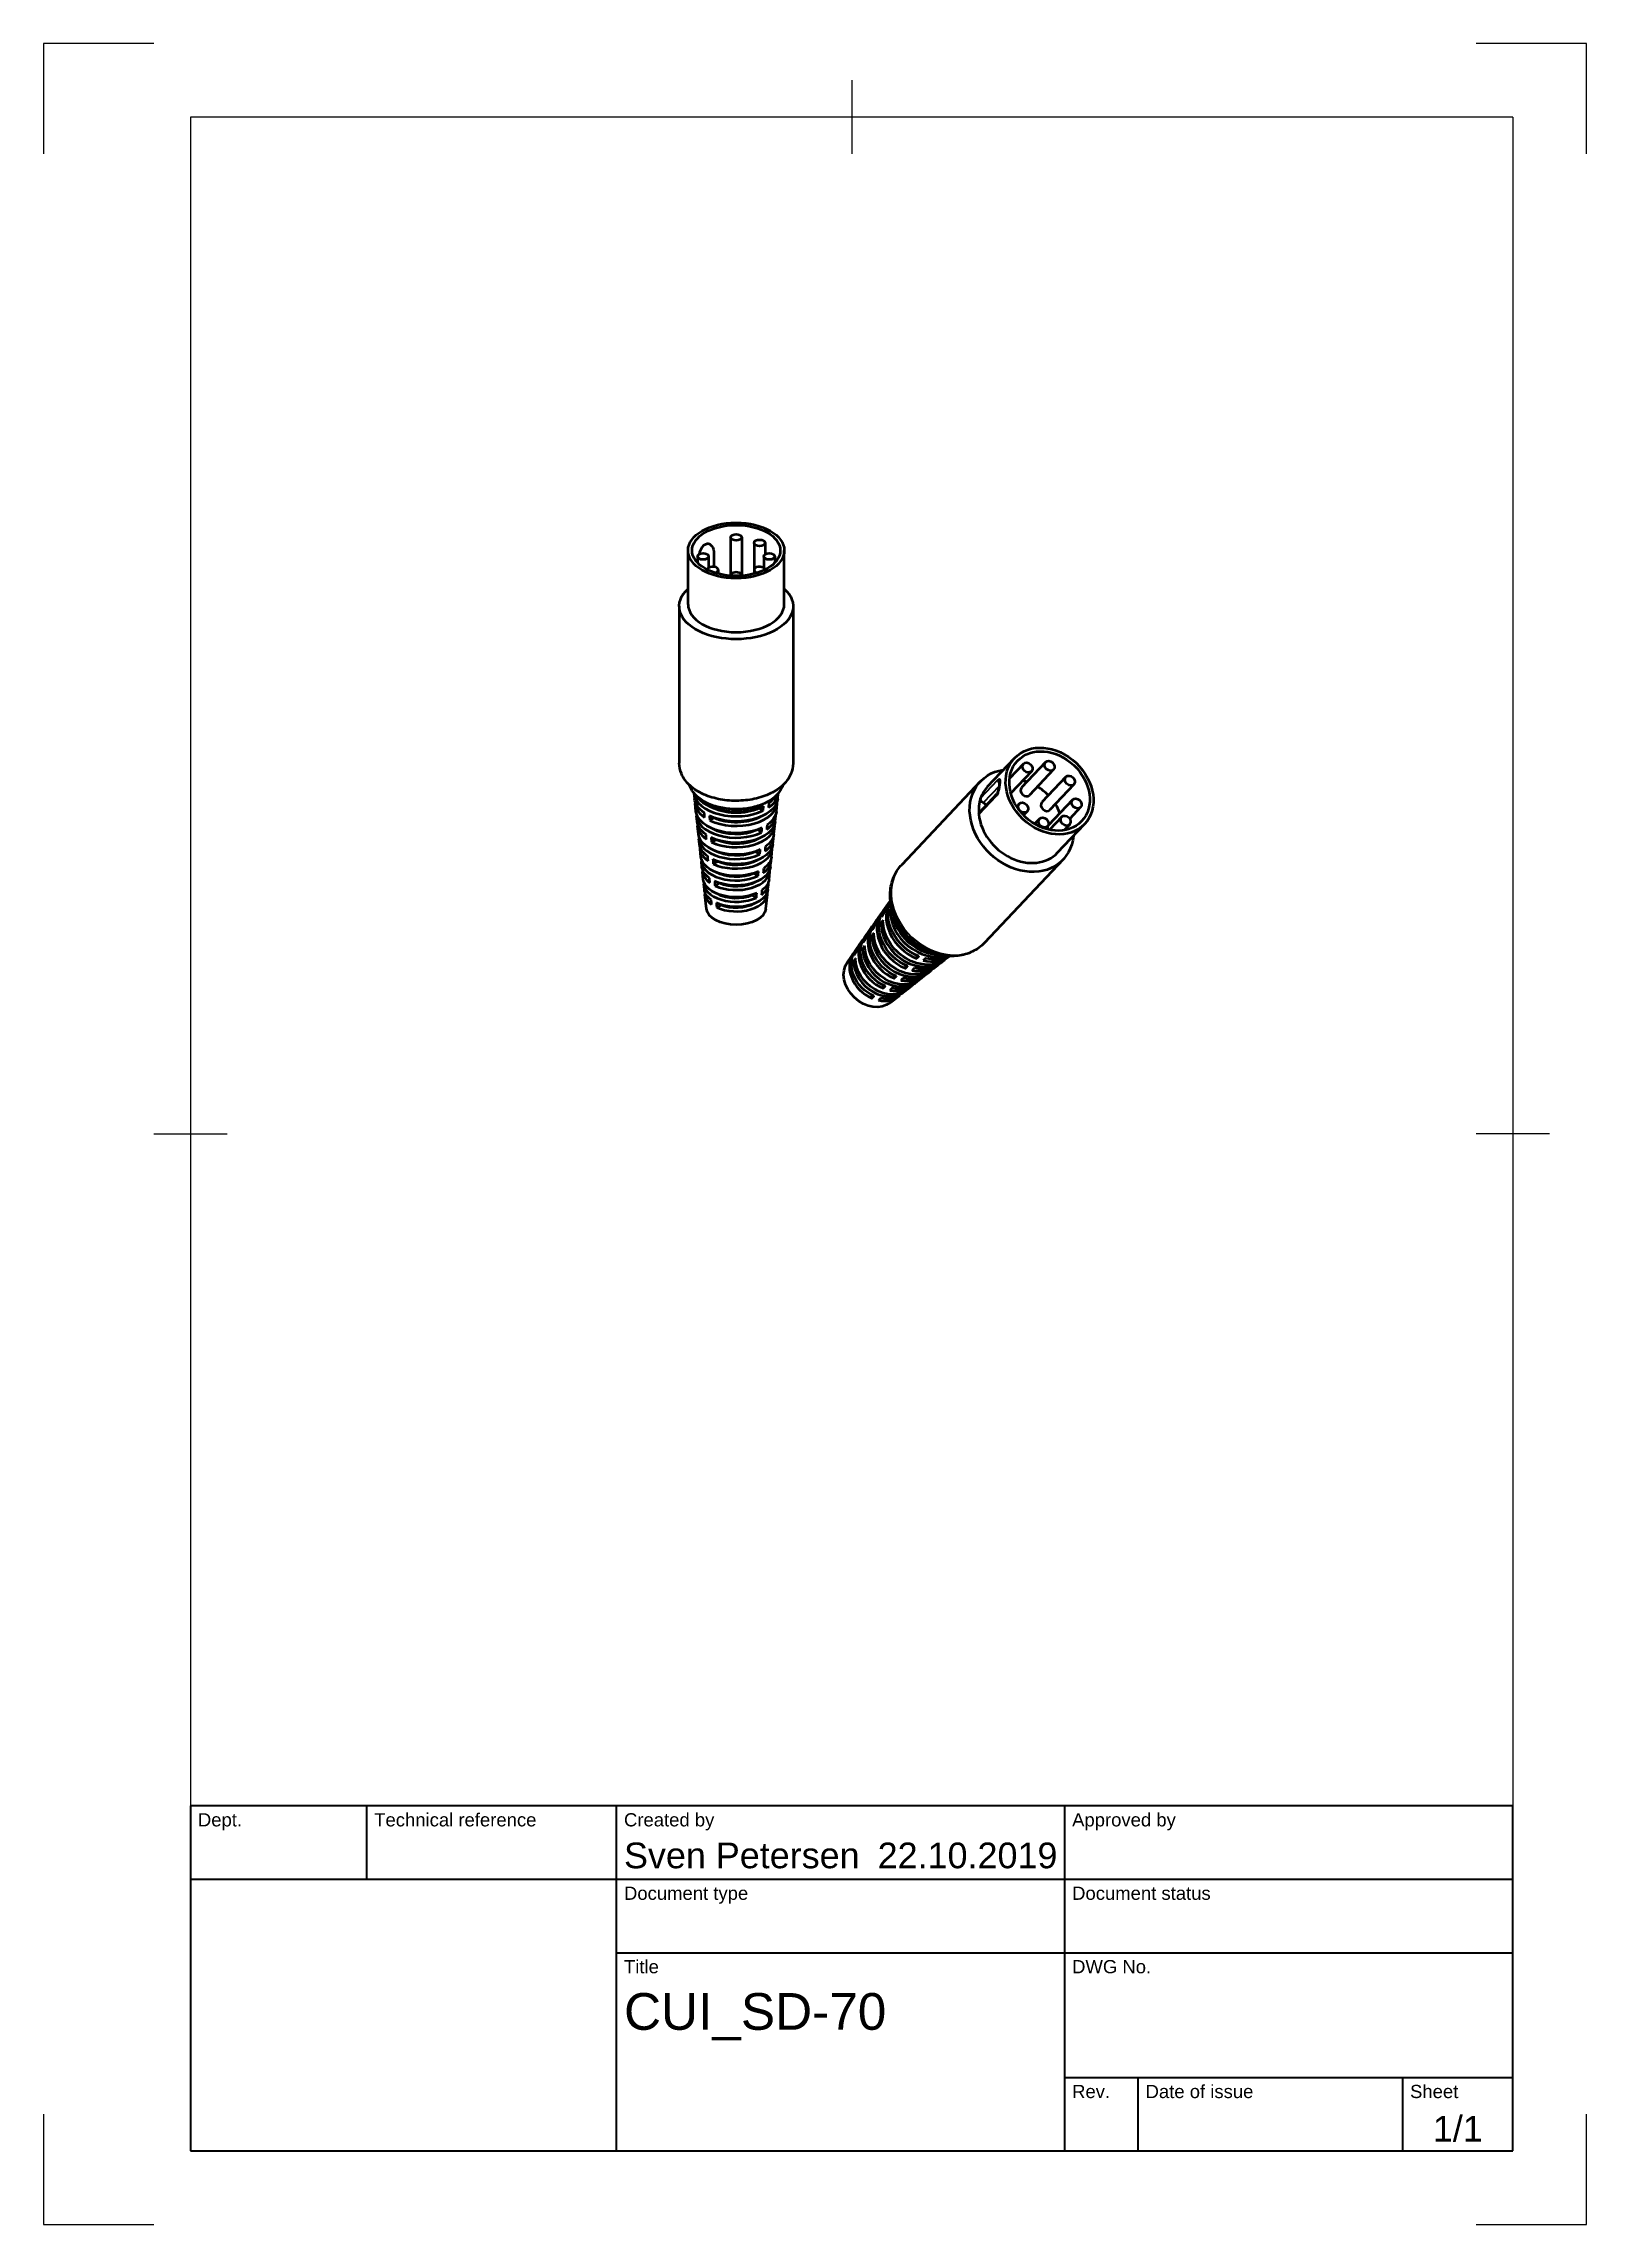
# Model space of a CAD drawing. Header units: millimetres. Extents: x 0 to 210, y 0 to 297.
import ezdxf
from ezdxf.enums import TextEntityAlignment as Align

# ---------------------------------------------------------------- set-up
doc = ezdxf.new("R2010")
doc.units = ezdxf.units.MM
doc.header["$LTSCALE"] = 0.75
for name, color, linetype, lineweight in [('Border', 7, 'Continuous', 25), ('Sichtbar', 7, 'Continuous', 50), ('Sichtbar schmal', 7, 'Continuous', 35), ('TitleBlock', 7, 'Continuous', 35)]:
    doc.layers.add(name, color=color, linetype=linetype, lineweight=lineweight)
doc.styles.add('FusionTitle', font='')
doc.styles.get('FusionTitle').set_extended_font_data('Arial Unicode MS')

# ---------------------------------------------------------------- blocks, each defined once
blk = doc.blocks.new('ISO_A4(P)_SHEET')
at = {"layer": 'Border'}
for p, q in [((15, 297), (0, 297)), ((0, 297), (0, 282)), ((210, 297), (195, 297)), ((210, 282), (210, 297)), ((110, 292), (110, 282)), ((200, 287), (20, 287)), ((20, 287), (20, 10)), ((200, 287), (200, 10)), ((15, 148.5), (25, 148.5)), ((205, 148.5), (195, 148.5)), ((0, 15), (0, 0)), ((210, 0), (210, 15)), ((20, 10), (200, 10)), ((0, 0), (15, 0)), ((195, 0), (210, 0))]:
    blk.add_line(p, q, dxfattribs=at)
blk = doc.blocks.new('ISO_TITLEBLOCK')
at = {"layer": 'TitleBlock'}
for p, q in [((0, 47), (-180, 47)), ((-180, 47), (-180, 0)), ((-156, 37), (-156, 47)), ((-122, 0), (-122, 47)), ((-61, 0), (-61, 47)), ((0, 0), (0, 47)), ((-180, 37), (0, 37)), ((-122, 27), (0, 27)), ((-61, 10), (0, 10)), ((-51, 0), (-51, 10)), ((-15, 0), (-15, 10)), ((-180, 0), (0, 0))]:
    blk.add_line(p, q, dxfattribs=at)
at = {"layer": 'TitleBlock', "style": 'FusionTitle'}
for s, p in [('Dept.', (-179, 46)), ('Technical reference', (-155, 46)), ('Created by', (-121, 46)), ('Approved by', (-60, 46)), ('Document type', (-121, 36)), ('Document status', (-60, 36)), ('Title', (-121, 26)), ('DWG No.', (-60, 26)), ('Rev.', (-60, 9)), ('Date of issue', (-50, 9)), ('Sheet', (-14, 9))]:
    blk.add_text(s, height=1.8, dxfattribs=at).set_placement(p, align=Align.TOP_LEFT)
for tag, p, height in [('DEPT', (-179, 38.5), 3.5), ('TECHNICAL_REFERENCE', (-155, 38.5), 3.5), ('CREATED_BY', (-121, 38.5), 3.5), ('APPROVED_BY', (-60, 38.5), 3.5), ('DOCUMENT_TYPE', (-121, 28.5), 3.5), ('DOCUMENT_STATUS', (-60, 28.5), 3.5), ('TITLE_1', (-121, 16.5), 5), ('TITLE_2', (-121, 9), 5), ('TITLE_3', (-121, 1.5), 5), ('DATE_OF_ISSUE', (-50, 1.5), 3.5)]:
    blk.add_attdef(tag, p, '', height=height, dxfattribs=at)
for tag, p in [('CREATED_DATE', (-62, 38.5)), ('APPROVED_DATE', (-1, 38.5))]:
    blk.add_attdef(tag, text='', height=3.5, dxfattribs=at).set_placement(p, align=Align.RIGHT)
for tag, height, p in [('DRAWING_NUMBER', 5, (-30.5, 16.6)), ('REV', 3.5, (-56, 3.1)), ('SHEET', 3.5, (-7.5, 3.1))]:
    blk.add_attdef(tag, text='', height=height, dxfattribs=at).set_placement(p, align=Align.MIDDLE)

msp = doc.modelspace()

# ---------------------------------------------------------------- linework, layer by layer
at = {"layer": 'Sichtbar', "extrusion": (1e-16, 0.816497, 0.57735)}
for p, q in [((93.52, 229.76, 12.96), (93.52, 224.57, 9.28)), ((95.02, 229.76, 12.96), (95.02, 224.57, 9.28)), ((96.7, 229, 14.03), (96.7, 225.33, 11.43)), ((98.2, 229, 14.03), (98.2, 227.45, 12.93)), ((87.72, 220.63, 12.01), (87.72, 227.97, 17.2)), ((89.02, 227.16, 16.63), (89.02, 226.3, 16.02)), ((90.52, 227.16, 16.63), (90.52, 225.61, 15.53)), ((91.23, 227.82, 11.9), (91.23, 225.75, 10.44)), ((98.02, 227.16, 16.63), (98.02, 225.61, 15.53)), ((99.52, 227.16, 16.63), (99.52, 226.3, 16.02)), ((100.82, 220.63, 12.01), (100.82, 227.97, 17.2)), ((91.84, 225.33, 19.23), (91.84, 224.81, 18.86)), ((93.52, 224.57, 20.3), (93.52, 224.54, 20.28)), ((95.02, 224.57, 20.3), (95.02, 224.54, 20.28)), ((96.7, 225.33, 19.23), (96.7, 224.81, 18.86)), ((86.53, 220.37, 11.83), (86.53, 198.99, -3.29)), ((102.02, 220.37, 11.83), (102.02, 198.99, -3.29)), ((88.62, 194.15, -6.29), (88.54, 194.88, -5.76)), ((88.8, 192.44, -7.51), (88.69, 193.5, -6.75)), ((97.96, 192.54, -2.46), (98.01, 193.17, -1.96)), ((98.72, 193.58, -2.54), (98.67, 192.95, -3.04)), ((99.74, 192.44, -7.51), (99.86, 193.5, -6.75)), ((99.93, 194.15, -6.29), (100, 194.88, -5.76)), ((88.95, 191.06, -8.5), (88.87, 191.79, -7.97)), ((89.13, 189.35, -9.72), (89.02, 190.41, -8.96)), ((90.68, 191.22, -3.53), (91.25, 191.55, -3.99)), ((97.96, 192.54, -2.46), (97.39, 192.87, -2.93)), ((99.41, 189.35, -9.72), (99.52, 190.41, -8.96)), ((99.59, 191.06, -8.5), (99.67, 191.79, -7.97)), ((89.28, 187.97, -10.71), (89.2, 188.7, -10.18)), ((89.46, 186.26, -11.93), (89.35, 187.31, -11.17)), ((90.92, 188.25, -5.92), (91.49, 188.58, -6.38)), ((97.73, 189.58, -4.85), (97.16, 189.91, -5.31)), ((99.08, 186.26, -11.93), (99.19, 187.31, -11.17)), ((99.26, 187.97, -10.71), (99.34, 188.7, -10.18)), ((89.61, 184.87, -12.92), (89.53, 185.61, -12.4)), ((89.79, 183.17, -14.14), (89.68, 184.22, -13.38)), ((91.16, 185.28, -8.3), (91.73, 185.61, -8.77)), ((97.49, 186.61, -7.23), (96.92, 186.94, -7.7)), ((98.75, 183.17, -14.14), (98.86, 184.22, -13.38)), ((98.93, 184.87, -12.92), (99.01, 185.61, -12.4)), ((89.94, 181.78, -15.13), (89.86, 182.52, -14.61)), ((91.39, 182.32, -10.69), (91.96, 182.65, -11.16)), ((97.26, 183.64, -9.62), (96.68, 183.97, -10.09)), ((98.6, 181.78, -15.13), (98.68, 182.52, -14.61)), ((90.22, 179.17, -17), (90.01, 181.13, -15.6)), ((91.63, 179.35, -13.08), (92.2, 179.68, -13.54)), ((97.02, 180.68, -12.01), (96.45, 181.01, -12.48)), ((98.32, 179.17, -17), (98.53, 181.13, -15.6))]:
    msp.add_line(p, q, dxfattribs=at)
at = {"layer": 'Sichtbar', "extrusion": (0.408248, 0.43243, 0.803951)}
for p, q in [((128.49, 195.82, 16.73), (132.16, 199.7, 23.95)), ((136.39, 199.15, 20.87), (133.12, 195.69, 14.44)), ((127.49, 196.5, 16.47), (116.8, 185.17, -4.59)), ((133.38, 198.92, 22.53), (131.48, 196.9, 18.79)), ((134.47, 197.89, 22.53), (131.65, 194.9, 16.98)), ((137.48, 198.12, 20.87), (134.22, 194.66, 14.44)), ((139.16, 197.13, 20.56), (135.89, 193.67, 14.12)), ((140.25, 196.1, 20.56), (136.98, 192.64, 14.12)), ((127.4, 192.3, 19.17), (129.77, 194.81, 23.84)), ((132.8, 193.46, 25.76), (132.46, 193.1, 25.09)), ((140.07, 194.03, 21.76), (136.8, 190.57, 15.33)), ((133.89, 192.43, 25.76), (133.4, 191.92, 24.8)), ((135.57, 191.44, 25.44), (134.9, 190.73, 24.12)), ((136.66, 190.41, 25.44), (136.34, 190.08, 24.82)), ((138.58, 191.68, 23.79), (136.92, 189.93, 20.53)), ((138.02, 186.82, 16.73), (141.69, 190.71, 23.95)), ((139.67, 190.65, 23.79), (138.93, 189.87, 22.34)), ((141.16, 193, 21.76), (139.67, 191.43, 18.85)), ((138.76, 185.87, 16.47), (128.07, 174.54, -4.59)), ((113.65, 178, -13.53), (114.09, 178.64, -12.48)), ((114.37, 179.02, -11.83), (114.67, 179.46, -11.1)), ((114.94, 179.85, -10.46), (115.27, 180.32, -9.67)), ((115.41, 179.2, -5.98), (115.24, 178.97, -6.4)), ((115.45, 178.91, -6.47), (115.24, 178.97, -6.4)), ((115.33, 179.83, -6.91), (115.34, 179.84, -6.88)), ((111.79, 175.33, -17.99), (112.09, 175.77, -17.26)), ((112.36, 176.16, -16.61), (112.8, 176.79, -15.56)), ((113.03, 175.41, -12.82), (112.74, 175.5, -12.72)), ((113.08, 177.18, -14.91), (113.38, 177.62, -14.18)), ((114.27, 177.15, -9.66), (113.99, 177.23, -9.56)), ((109.41, 171.92, -23.67), (110.23, 173.1, -21.72)), ((110.5, 173.48, -21.07), (110.8, 173.92, -20.34)), ((111.07, 174.31, -19.69), (111.51, 174.94, -18.64)), ((111.78, 173.67, -15.98), (111.5, 173.76, -15.88)), ((118.82, 172.42, -6.81), (118.87, 172.82, -7.05)), ((122.86, 172.38, -10.46), (123.31, 172.73, -9.67)), ((110.54, 171.93, -19.14), (110.25, 172.02, -19.04)), ((115.78, 169.71, -13.26), (115.83, 170.11, -13.5)), ((117.3, 171.06, -10.04), (117.35, 171.47, -10.28)), ((118.53, 168.97, -17.99), (118.95, 169.3, -17.26)), ((119.32, 169.59, -16.61), (119.92, 170.07, -15.56)), ((120.3, 170.36, -14.91), (120.72, 170.69, -14.18)), ((121.09, 170.98, -13.53), (121.69, 171.46, -12.48)), ((122.07, 171.75, -11.83), (122.49, 172.08, -11.1)), ((112.74, 166.99, -19.71), (112.79, 167.41, -19.96)), ((114.26, 168.35, -16.49), (114.31, 168.76, -16.73)), ((115.26, 166.4, -23.67), (116.39, 167.28, -21.72)), ((116.76, 167.57, -21.07), (117.18, 167.9, -20.34)), ((117.55, 168.2, -19.69), (118.16, 168.67, -18.64))]:
    msp.add_line(p, q, dxfattribs=at)
at = {"layer": 'Sichtbar', "extrusion": (1e-16, 0.816497, 0.57735)}
for centre, radius in [((-94.27, -117.57, 196.07), 6.55), ((-94.27, -117.57, 196.07), 6), ((-94.27, -122.07, 195.08), 0.75), ((-97.45, -120.76, 195.08), 0.75), ((-89.77, -117.57, 195.08), 0.75), ((-98.77, -117.57, 195.08), 0.75)]:
    msp.add_circle(centre, radius, dxfattribs=at)
at = {"layer": 'Sichtbar', "extrusion": (0.408248, 0.43243, 0.803951)}
for centre, radius in [((34.44, -175.44, 159.57), 6.55), ((34.44, -175.44, 159.57), 6), ((38.82, -176.5, 158.58), 0.75), ((36.79, -179.28, 158.58), 0.75), ((33.39, -179.82, 158.58), 0.75), ((35.5, -171.07, 158.58), 0.75), ((30.6, -177.79, 158.58), 0.75), ((32.09, -171.6, 158.58), 0.75), ((30.07, -174.39, 158.58), 0.75)]:
    msp.add_circle(centre, radius, dxfattribs=at)
at = {"layer": 'Sichtbar', "extrusion": (0, 1e-16, -1)}
msp.add_arc((-90.03, 227.82, -11.9), 1.2, 123.7887, 180, dxfattribs=at)
at = {"layer": 'Sichtbar', "extrusion": (1e-16, 0.816497, 0.57735)}
for centre, radius, start, end in [((-91.09, -114.39, 195.08), 0.75, 114.1618, 356.2825), ((-97.45, -114.39, 195.08), 0.75, 183.7175, 65.8382), ((-94.27, -113.07, 195.08), 0.75, 175.9396, 4.0604), ((-94.27, -117.57, 187.08), 6.55, 0, 180), ((-94.27, -117.57, 155.79), 5.74, 3.0963, 130.0066), ((-94.27, -117.57, 154.09), 5.6, 357.7739, 39.8735), ((-94.27, -117.57, 154.09), 5.6, 50.1265, 182.2261), ((-94.27, -117.57, 155.79), 5.74, 139.9934, 176.9037), ((-94.27, -117.57, 151.99), 5.41, 357.5779, 129.699), ((-94.27, -117.57, 150.29), 5.26, 357.4091, 39.5487), ((-94.27, -117.57, 151.09), 4.53, 317.9347, 318.0142), ((-94.27, -117.57, 150.29), 5.26, 50.4513, 182.5909), ((-94.27, -117.57, 150.29), 5.26, 308.6208, 308.8278), ((-94.27, -117.57, 148.19), 5.08, 299.8581, 301.2691), ((-94.27, -117.57, 148.19), 5.08, 238.7309, 240.1419), ((-94.27, -117.57, 148.99), 4.35, 229.8771, 231.0549), ((-94.27, -117.57, 151.99), 5.41, 140.301, 182.4221), ((-94.27, -117.57, 148.19), 5.08, 357.187, 129.3509), ((-94.27, -117.57, 146.49), 4.93, 356.995, 39.18), ((-94.27, -117.57, 146.49), 4.93, 50.82, 183.005), ((-94.27, -117.57, 147.29), 4.2, 312.5984, 313.379), ((-94.27, -117.57, 146.49), 4.93, 303.0554, 304.0274), ((-94.27, -117.57, 145.19), 4.01, 301.2114, 303.5793), ((-94.27, -117.57, 144.39), 4.75, 291.1987, 294.1899), ((-94.27, -117.57, 144.39), 4.75, 245.8101, 248.8013), ((-94.27, -117.57, 145.19), 4.01, 236.4207, 238.7886), ((-94.27, -117.57, 148.19), 5.08, 140.6491, 182.813), ((-94.27, -117.57, 144.39), 4.75, 356.7412, 128.9539), ((-94.27, -117.57, 142.69), 4.6, 356.5208, 38.7576), ((-94.27, -117.57, 142.69), 4.6, 51.2424, 183.4792), ((-94.27, -117.57, 143.49), 3.87, 305.5477, 307.3765), ((-94.27, -117.57, 142.69), 4.6, 295.4161, 297.6624), ((-94.27, -117.57, 140.59), 4.41, 258.0418, 281.9582), ((-94.27, -117.57, 141.39), 3.68, 246.0559, 251.222), ((-94.27, -117.57, 142.69), 4.6, 242.3376, 244.5839), ((-94.27, -117.57, 143.49), 3.87, 232.6235, 234.4523), ((-94.27, -117.57, 144.39), 4.75, 141.0461, 183.2588), ((-94.27, -117.57, 140.59), 4.41, 356.228, 128.4967), ((-94.27, -117.57, 138.89), 4.27, 355.9724, 38.2689), ((-94.27, -117.57, 138.89), 4.27, 51.7311, 184.0276), ((-94.27, -117.57, 139.69), 3.53, 295.0772, 298.9233), ((-94.27, -117.57, 138.89), 4.27, 281.9227, 287.9177), ((-94.27, -117.57, 138.89), 4.27, 252.0823, 258.0773), ((-94.27, -117.57, 139.69), 3.53, 241.0767, 244.9228), ((-94.27, -117.57, 140.59), 4.41, 141.5033, 183.772)]:
    msp.add_arc(centre, radius, start, end, dxfattribs=at)
at = {"layer": 'Sichtbar', "extrusion": (-1e-16, -0.816497, -0.57735)}
for centre, radius, start, end in [((94.27, -117.57, -186.76), 7.75, 327.7478, 212.2522), ((94.27, -117.57, -154.89), 5.67, 140.063, 176.4532), ((94.27, -117.57, -156.59), 5.81, 49.9332, 160.829), ((94.27, -117.57, -154.89), 5.67, 3.5468, 129.937), ((94.27, -117.57, -156.59), 5.81, 19.171, 40.0668), ((94.27, -117.57, -152.79), 5.48, 50.2331, 176.4532), ((94.27, -117.57, -151.09), 5.33, 140.3795, 176.4532), ((94.27, -117.57, -155.79), 4.94, 50.8075, 133.501), ((94.27, -117.57, -151.09), 5.33, 3.5468, 129.6205), ((94.27, -117.57, -154.09), 4.79, 46.3795, 129.0116), ((94.27, -117.57, -150.29), 4.46, 233.7806, 235.4587), ((94.27, -117.57, -148.19), 4.28, 245.5005, 249.6211), ((94.27, -117.57, -148.19), 4.28, 290.3789, 294.4995), ((94.27, -117.57, -150.29), 4.46, 304.5413, 306.2194), ((94.27, -117.57, -152.79), 5.48, 3.5468, 39.7669), ((94.27, -117.57, -148.99), 5.15, 50.572, 176.4532), ((94.27, -117.57, -147.29), 5, 140.7383, 176.4532), ((94.27, -117.57, -151.99), 4.61, 51.228, 133.7784), ((94.27, -117.57, -147.29), 5, 3.5468, 129.2617), ((94.27, -117.57, -150.29), 4.46, 46.0847, 128.5634), ((94.27, -117.57, -146.49), 4.13, 241.2494, 244.4627), ((94.27, -117.57, -144.39), 3.94, 262.6957, 277.3043), ((94.27, -117.57, -146.49), 4.13, 295.5373, 298.7506), ((94.27, -117.57, -148.99), 5.15, 3.5468, 39.428), ((94.27, -117.57, -145.19), 4.82, 50.9579, 176.4532), ((94.27, -117.57, -143.49), 4.67, 141.1485, 176.4532), ((94.27, -117.57, -148.19), 4.28, 51.7144, 134.0971), ((94.27, -117.57, -143.49), 4.67, 3.5468, 128.8515), ((94.27, -117.57, -144.39), 3.94, 52.2833, 134.4673), ((94.27, -117.57, -146.49), 4.13, 45.7444, 128.0425), ((94.27, -117.57, -142.69), 3.8, 253.5242, 264.0761), ((94.27, -117.57, -142.69), 3.8, 275.9239, 286.4758), ((94.27, -117.57, -145.19), 4.82, 3.5468, 39.0421), ((94.27, -117.57, -141.39), 4.48, 51.4014, 176.4532), ((94.27, -117.57, -139.69), 4.34, 141.622, 176.4532), ((94.27, -117.57, -139.69), 4.34, 3.5468, 128.378), ((94.27, -117.57, -140.59), 3.61, 52.9579, 134.9024), ((94.27, -117.57, -142.69), 3.8, 45.3471, 127.4296), ((94.27, -117.57, -136.48), 4.05, 3.5468, 176.4532), ((94.27, -117.57, -138.89), 3.46, 44.8771, 126.6979), ((94.27, -117.57, -136.48), 3.25, 235.9347, 238.9235), ((94.27, -117.57, -136.48), 3.25, 301.0765, 304.0653)]:
    msp.add_arc(centre, radius, start, end, dxfattribs=at)
at = {"layer": 'Sichtbar', "extrusion": (-0.408248, -0.43243, -0.803951)}
for centre, radius, start, end in [((-34.44, -175.44, -150.26), 7.75, 327.7478, 212.2522), ((-40.13, -173.37, -150.58), 0.5, 61.9044, 151.5538), ((-38.88, -171.33, -150.58), 0.5, 145.5865, 180), ((-34.44, -175.44, -114.59), 5.33, 63.9497, 173.2075), ((-34.44, -175.44, -116.29), 5.48, 153.8033, 173.2075), ((-34.44, -175.44, -118.39), 5.67, 63.6332, 163.7575), ((-34.44, -175.44, -106.99), 4.67, 64.7187, 173.2075), ((-34.44, -175.44, -108.69), 4.82, 154.5281, 173.2075), ((-34.44, -175.44, -110.79), 5, 64.3085, 173.2075), ((-34.44, -175.44, -112.49), 5.15, 6.7925, 142.9982), ((-34.44, -175.44, -112.49), 5.15, 154.1422, 173.2075), ((-34.44, -175.44, -116.29), 5.48, 6.7925, 143.3371), ((-34.44, -175.44, -120.09), 5.81, 51.042, 128.958), ((-34.44, -175.44, -103.19), 4.34, 65.1922, 173.2075), ((-34.44, -175.44, -104.89), 4.48, 6.7925, 142.1688), ((-34.44, -175.44, -104.89), 4.48, 154.9716, 173.2075), ((-34.44, -175.44, -108.69), 4.82, 6.7925, 142.6122), ((-34.44, -175.44, -118.39), 5.67, 16.2425, 53.5072), ((-34.44, -175.44, -99.98), 4.05, 6.7925, 173.2075), ((-34.44, -175.44, -110.79), 5, 6.7925, 52.8319), ((-34.44, -175.44, -114.59), 5.33, 6.7925, 53.1907), ((-34.44, -175.44, -103.19), 4.34, 6.7925, 51.9482), ((-34.44, -175.44, -106.99), 4.67, 6.7925, 52.4217)]:
    msp.add_arc(centre, radius, start, end, dxfattribs=at)
at = {"layer": 'Sichtbar', "extrusion": (0.408248, 0.43243, 0.803951)}
for centre, radius, start, end in [((34.44, -175.44, 150.58), 6, 301.0704, 307.1614), ((34.44, -175.44, 150.58), 6.54, 20.6513, 42.2083), ((34.44, -175.44, 150.58), 6.55, 0, 20.0091), ((39.56, -172.31, 150.58), 0.7, 254.7402, 298.0956), ((36.79, -179.28, 150.58), 0.75, 0, 180), ((34.44, -175.44, 150.58), 6, 267.0779, 285.4317), ((33.39, -179.82, 150.58), 0.75, 0, 180), ((34.44, -175.44, 150.58), 6, 239.0052, 252.4837), ((34.44, -175.44, 150.58), 6.55, 42.2083, 42.8033), ((34.44, -175.44, 150.58), 6.55, 42.8505, 180), ((30.6, -177.79, 150.58), 0.75, 0, 56.2923), ((34.44, -175.44, 113.79), 5.26, 3.603, 115.9785), ((34.44, -175.44, 115.49), 5.41, 3.6904, 26.1288), ((34.44, -175.44, 117.59), 5.6, 9.3278, 116.3033), ((34.44, -175.44, 119.29), 5.74, 36.4232, 153.9271), ((34.44, -175.44, 119.29), 5.74, 26.0729, 26.4364), ((34.44, -175.44, 107.89), 4.75, 3.257, 25.3837), ((34.44, -175.44, 109.99), 4.93, 3.3884, 115.6098), ((34.44, -175.44, 111.69), 5.08, 37.0789, 176.5121), ((34.44, -175.44, 111.69), 5.08, 3.4879, 25.7807), ((34.44, -175.44, 115.49), 5.41, 36.7308, 176.3096), ((34.44, -175.44, 102.39), 4.27, 2.8592, 114.6987), ((34.44, -175.44, 104.09), 4.41, 2.9914, 24.9265), ((34.44, -175.44, 106.19), 4.6, 3.1429, 115.1874), ((34.44, -175.44, 107.89), 4.75, 37.4759, 176.743), ((34.44, -175.44, 117.59), 5.6, 126.5563, 170.6722), ((34.44, -175.44, 104.09), 4.41, 37.9331, 177.0086), ((34.44, -175.44, 109.99), 4.93, 127.2498, 176.6116), ((34.44, -175.44, 113.79), 5.26, 126.8811, 176.397), ((34.44, -175.44, 102.39), 4.27, 128.1609, 177.1408), ((34.44, -175.44, 106.19), 4.6, 127.6722, 176.8571)]:
    msp.add_arc(centre, radius, start, end, dxfattribs=at)
at = {"layer": 'Sichtbar', "extrusion": (-0.186943, -0.526637, -0.82928)}
msp.add_arc((55.71, -177.09, -141.11), 0.486, 170.8466, 179.5347, dxfattribs=at)
at = {"layer": 'Sichtbar', "extrusion": (4.573e-13, 0.816497, 0.57735)}
msp.add_arc((-94.27, -117.57, 141.39), 3.68, 288.778, 293.9441, dxfattribs=at)
at = {"layer": 'Sichtbar', "extrusion": (-2.16e-14, -0.816497, -0.57735)}
msp.add_arc((94.27, -117.57, -141.39), 4.48, 3.5468, 38.5986, dxfattribs=at)
at = {"layer": 'Sichtbar'}
for points, knots in [([(89.28, 227.49, 12.78), (89.29, 227.55, 12.81), (89.3, 227.61, 12.83), (89.34, 227.8, 12.89), (89.39, 227.94, 12.91), (89.49, 228.18, 12.91), (89.56, 228.31, 12.89), (89.68, 228.49, 12.83), (89.74, 228.57, 12.8), (89.88, 228.7, 12.7), (89.96, 228.76, 12.65), (90.1, 228.84, 12.53), (90.18, 228.87, 12.46), (90.33, 228.9, 12.32), (90.41, 228.91, 12.24), (90.55, 228.89, 12.08), (90.63, 228.86, 11.98), (90.7, 228.81, 11.9)], [0.3822292, 0.3822292, 0.3822292, 0.3822292, 0.39981, 0.39981, 0.4412601, 0.4412601, 0.4779978, 0.4779978, 0.5077688, 0.5077688, 0.5375399, 0.5375399, 0.567311, 0.567311, 0.597082, 0.597082, 0.631028, 0.631028, 0.631028, 0.631028]), ([(102.02, 198.99, -3.29), (102.02, 198.49, -2.89), (101.91, 198, -2.48), (101.51, 197.05, -1.65), (101.2, 196.61, -1.23), (100.38, 195.74, -0.36), (99.84, 195.35, 0.07), (98.57, 194.67, 0.85), (97.82, 194.39, 1.18), (96.25, 194.01, 1.64), (95.43, 193.91, 1.77), (93.77, 193.86, 1.83), (92.94, 193.92, 1.75), (91.35, 194.21, 1.4), (90.58, 194.44, 1.12), (89.17, 195.06, 0.39), (88.53, 195.45, -0.06), (87.49, 196.4, -1.04), (87.07, 196.95, -1.56), (86.63, 198.02, -2.5), (86.53, 198.5, -2.9), (86.53, 198.99, -3.29)], [0.785398, 0.785398, 0.785398, 0.785398, 1.02455, 1.02455, 1.287871, 1.287871, 1.607297, 1.607297, 1.959592, 1.959592, 2.310586, 2.310586, 2.658235, 2.658235, 3.007912, 3.007912, 3.361478, 3.361478, 3.691916, 3.691916, 3.926991, 3.926991, 3.926991, 3.926991]), ([(129.99, 195.37, 24.38), (130.02, 195.46, 24.4), (130.04, 195.56, 24.4), (130.06, 195.68, 24.39), (130.07, 195.71, 24.38), (130.07, 195.75, 24.37), (130.08, 195.77, 24.37), (130.09, 195.84, 24.35), (130.1, 195.9, 24.33), (130.11, 196, 24.29), (130.12, 196.05, 24.26), (130.12, 196.1, 24.23)], [0, 0, 0, 0, 0.0293501, 0.0293501, 0.03708489, 0.03708489, 0.0428842, 0.0428842, 0.06033676, 0.06033676, 0.07754374, 0.07754374, 0.07754374, 0.07754374]), ([(130.12, 196.1, 24.23), (130.13, 196.18, 24.18), (130.14, 196.26, 24.11), (130.14, 196.35, 23.99), (130.14, 196.37, 23.95), (130.14, 196.41, 23.88), (130.14, 196.42, 23.84), (130.14, 196.44, 23.78), (130.14, 196.45, 23.75), (130.14, 196.45, 23.71), (130.14, 196.45, 23.7), (130.14, 196.45, 23.7)], [0, 0, 0, 0, 0.0299496, 0.0299496, 0.04353947, 0.04353947, 0.05486466, 0.05486466, 0.06385743, 0.06385743, 0.0658071, 0.0658071, 0.0658071, 0.0658071]), ([(100.63, 196.01, -3.94), (100.59, 195.91, -3.84), (100.56, 195.81, -3.75), (100.33, 195.3, -3.25), (100.06, 194.93, -2.87), (99.35, 194.22, -2.09), (98.88, 193.9, -1.71), (97.79, 193.34, -1.05), (97.16, 193.13, -0.77), (95.84, 192.83, -0.4), (95.15, 192.75, -0.29), (93.76, 192.72, -0.26), (93.07, 192.78, -0.33), (91.74, 193.03, -0.65), (91.1, 193.22, -0.89), (89.93, 193.73, -1.52), (89.41, 194.06, -1.9), (88.55, 194.83, -2.76), (88.22, 195.27, -3.22), (87.97, 195.85, -3.78), (87.94, 195.93, -3.86), (87.91, 196.01, -3.94)], [0.970953, 0.970953, 0.970953, 0.970953, 1.035829, 1.035829, 1.311069, 1.311069, 1.636173, 1.636173, 1.982466, 1.982466, 2.326202, 2.326202, 2.667466, 2.667466, 3.010489, 3.010489, 3.357006, 3.357006, 3.687853, 3.687853, 3.741436, 3.741436, 3.741436, 3.741436]), ([(129.77, 194.81, 23.84), (129.77, 194.82, 23.89), (129.78, 194.83, 23.94), (129.81, 194.87, 24.04), (129.82, 194.89, 24.08), (129.86, 194.96, 24.17), (129.88, 195.01, 24.21), (129.92, 195.12, 24.29), (129.94, 195.18, 24.32), (129.97, 195.29, 24.36), (129.98, 195.33, 24.37), (129.99, 195.37, 24.38)], [0, 0, 0, 0, 0.01574196, 0.01574196, 0.03212822, 0.03212822, 0.05125643, 0.05125643, 0.07371515, 0.07371515, 0.08647199, 0.08647199, 0.08647199, 0.08647199]), ([(128.07, 174.54, -4.59), (127.61, 174.05, -4.23), (127.05, 173.65, -3.86), (125.83, 173.05, -3.16), (125.15, 172.85, -2.82), (123.72, 172.69, -2.19), (122.96, 172.72, -1.9), (121.43, 173.03, -1.41), (120.67, 173.3, -1.21), (119.22, 174.07, -0.94), (118.53, 174.57, -0.87), (117.32, 175.72, -0.88), (116.79, 176.38, -0.95), (115.95, 177.81, -1.23), (115.63, 178.58, -1.44), (115.25, 180.13, -1.96), (115.19, 180.92, -2.27), (115.33, 182.42, -2.94), (115.53, 183.13, -3.31), (116.09, 184.29, -3.98), (116.42, 184.76, -4.28), (116.8, 185.17, -4.59)], [2.11935, 2.11935, 2.11935, 2.11935, 2.411642, 2.411642, 2.711596, 2.711596, 3.028201, 3.028201, 3.358725, 3.358725, 3.69558, 3.69558, 4.03387, 4.03387, 4.370601, 4.370601, 4.70054, 4.70054, 5.015363, 5.015363, 5.260943, 5.260943, 5.260943, 5.260943]), ([(122.63, 172.8, -4.58), (122.16, 172.79, -4.38), (121.68, 172.83, -4.19), (120.56, 173.07, -3.82), (119.92, 173.3, -3.65), (118.7, 173.96, -3.42), (118.13, 174.37, -3.36), (117.12, 175.34, -3.37), (116.68, 175.9, -3.43), (115.97, 177.09, -3.68), (115.71, 177.73, -3.86), (115.45, 178.8, -4.23), (115.39, 179.23, -4.4), (115.38, 179.65, -4.58)], [2.797817, 2.797817, 2.797817, 2.797817, 3.038123, 3.038123, 3.36692, 3.36692, 3.700356, 3.700356, 4.034788, 4.034788, 4.368066, 4.368066, 4.582475, 4.582475, 4.582475, 4.582475])]:
    msp.add_open_spline(points, degree=3, knots=knots, dxfattribs=at)
at = {"layer": 'Sichtbar', "extrusion": (0.707106, -0.408249, 0.577351)}
msp.add_rational_spline([(89.98, 191.62, -4.11), (89.95, 191.94, -3.86), (89.93, 192.25, -3.6)], [1.00526514655, 1.00481924198, 1.00433442979], degree=2, dxfattribs=at)
at = {"layer": 'Sichtbar', "extrusion": (0.707107, -0.408248, 0.57735)}
for points, weights in [([(90.63, 191.84, -3.03), (90.66, 191.53, -3.28), (90.68, 191.22, -3.53)], [1.00433442979, 1.00481924198, 1.00526514655]), ([(90.21, 188.66, -6.49), (90.19, 188.97, -6.24), (90.16, 189.28, -5.99)], [1.00872146688, 1.00845075477, 1.00813573523]), ([(90.45, 185.69, -8.88), (90.42, 186, -8.63), (90.4, 186.32, -8.38)], [1.01031558842, 1.01026049326, 1.01015471511]), ([(91.11, 185.91, -7.8), (91.13, 185.59, -8.05), (91.16, 185.28, -8.3)], [1.01015471511, 1.01026049326, 1.01031558841]), ([(90.68, 182.73, -11.27), (90.66, 183.04, -11.02), (90.64, 183.35, -10.76)], [1.00961743088, 1.00982757613, 1.00997946521]), ([(91.34, 182.94, -10.19), (91.37, 182.63, -10.44), (91.39, 182.32, -10.69)], [1.00997946521, 1.00982757613, 1.00961743088]), ([(90.92, 179.76, -13.65), (90.9, 180.07, -13.4), (90.87, 180.38, -13.15)], [1.00609734218, 1.00663396706, 1.00710328082]), ([(91.58, 179.98, -12.57), (91.6, 179.66, -12.83), (91.63, 179.35, -13.08)], [1.00710328082, 1.00663396706, 1.00609734218])]:
    msp.add_rational_spline(points, weights, degree=2, dxfattribs=at)
at = {"layer": 'Sichtbar', "extrusion": (0.707133, -0.408231, 0.577331)}
msp.add_rational_spline([(91.25, 191.55, -3.99), (91.25, 191.56, -3.98), (91.25, 191.58, -3.97)], [1.00741387589, 1.00737745005, 1.00734085047], degree=2, dxfattribs=at)
at = {"layer": 'Sichtbar', "extrusion": (-0.707106, -0.408248, 0.577351)}
msp.add_rational_spline([(91.57, 191.47, -12.78), (91.58, 191.44, -12.8), (91.58, 191.41, -12.82)], [1.01362529811, 1.01365498461, 1.01368405283], degree=2, dxfattribs=at)
at = {"layer": 'Sichtbar', "extrusion": (-0.707097, 0.408253, -0.577359)}
msp.add_rational_spline([(97.06, 192.73, -12), (97.06, 192.76, -11.98), (97.06, 192.79, -11.96)], [1.01228844073, 1.01224937034, 1.01220974732], degree=2, dxfattribs=at)
at = {"layer": 'Sichtbar', "extrusion": (0.707063, 0.408278, -0.577383)}
msp.add_rational_spline([(97.4, 192.91, -2.9), (97.39, 192.89, -2.91), (97.39, 192.87, -2.93)], [1.00441936701, 1.00445858233, 1.00449765301], degree=2, dxfattribs=at)
at = {"layer": 'Sichtbar', "extrusion": (0.707107, 0.408248, -0.57735)}
for points, weights in [([(97.73, 189.58, -4.85), (97.75, 189.89, -4.6), (97.78, 190.2, -4.35)], [1.00738284914, 1.00702923988, 1.00663384815]), ([(98.48, 190.61, -4.92), (98.46, 190.3, -5.18), (98.43, 189.99, -5.42)], [1.00663384815, 1.00702923988, 1.00738284914]), ([(97.49, 186.61, -7.23), (97.52, 186.92, -6.98), (97.54, 187.24, -6.73)], [1.00985809224, 1.0097010001, 1.00949621075]), ([(98.25, 187.64, -7.31), (98.22, 187.33, -7.56), (98.2, 187.02, -7.81)], [1.00949621075, 1.0097010001, 1.00985809224]), ([(97.26, 183.64, -9.62), (97.28, 183.95, -9.37), (97.3, 184.27, -9.12)], [1.01024442331, 1.01032909483, 1.01035906273]), ([(98.01, 184.68, -9.7), (97.99, 184.36, -9.95), (97.96, 184.05, -10.2)], [1.01035906273, 1.01032909483, 1.01024442331]), ([(97.02, 180.68, -12.01), (97.04, 180.99, -11.76), (97.07, 181.3, -11.51)], [1.00805962549, 1.00844176151, 1.00876084178]), ([(97.78, 181.71, -12.08), (97.75, 181.4, -12.34), (97.73, 181.09, -12.59)], [1.00876084178, 1.00844176151, 1.00805962549])]:
    msp.add_rational_spline(points, weights, degree=2, dxfattribs=at)
at = {"layer": 'Sichtbar', "extrusion": (0.707106, -0.408248, 0.57735)}
msp.add_rational_spline([(90.87, 188.87, -5.41), (90.89, 188.56, -5.67), (90.92, 188.25, -5.92)], [1.00813573523, 1.00845075477, 1.00872146688], degree=2, dxfattribs=at)
at = {"layer": 'Sichtbar', "extrusion": (0.707135, -0.408229, 0.577329)}
msp.add_rational_spline([(91.49, 188.58, -6.38), (91.49, 188.6, -6.37), (91.49, 188.62, -6.35)], [1.01243580953, 1.01240967367, 1.01238327657], degree=2, dxfattribs=at)
at = {"layer": 'Sichtbar', "extrusion": (-0.707114, 0.408245, -0.577344)}
msp.add_rational_spline([(96.84, 189.77, -13.83), (96.85, 189.81, -13.81), (96.85, 189.84, -13.78)], [1.01476202431, 1.01474768628, 1.01473263599], degree=2, dxfattribs=at)
at = {"layer": 'Sichtbar', "extrusion": (0.707217, 0.408173, -0.577268)}
msp.add_rational_spline([(97.16, 189.94, -5.28), (97.16, 189.93, -5.3), (97.16, 189.91, -5.31)], [1.01040356125, 1.01043536844, 1.01046695792], degree=2, dxfattribs=at)
at = {"layer": 'Sichtbar', "extrusion": (0.707097, -0.408255, 0.577357)}
msp.add_rational_spline([(91.73, 185.61, -8.77), (91.73, 185.64, -8.75), (91.72, 185.66, -8.73)], [1.0149093067, 1.01490185616, 1.01489401288], degree=2, dxfattribs=at)
at = {"layer": 'Sichtbar', "extrusion": (0.707101, 0.408252, -0.577354)}
msp.add_rational_spline([(96.92, 186.98, -7.67), (96.92, 186.96, -7.68), (96.92, 186.94, -7.7)], [1.01412574879, 1.01414314497, 1.01416021395], degree=2, dxfattribs=at)
at = {"layer": 'Sichtbar', "extrusion": (0.707092, -0.408258, 0.577361)}
msp.add_rational_spline([(91.96, 182.65, -11.16), (91.96, 182.67, -11.14), (91.96, 182.7, -11.11)], [1.01410547526, 1.0141291285, 1.0141521898], degree=2, dxfattribs=at)
at = {"layer": 'Sichtbar', "extrusion": (0.707119, 0.40824, -0.577341)}
msp.add_rational_spline([(96.69, 184.02, -10.05), (96.69, 184, -10.07), (96.68, 183.97, -10.09)], [1.0149399179, 1.01493253349, 1.01492465664], degree=2, dxfattribs=at)
at = {"layer": 'Sichtbar', "extrusion": (0.707108, -0.408248, 0.57735)}
msp.add_rational_spline([(92.2, 179.68, -13.54), (92.2, 179.71, -13.52), (92.2, 179.74, -13.5)], [1.00908636466, 1.00915949709, 1.00923173279], degree=2, dxfattribs=at)
at = {"layer": 'Sichtbar', "extrusion": (0.707122, 0.408238, -0.577339)}
msp.add_rational_spline([(96.45, 181.06, -12.43), (96.45, 181.04, -12.45), (96.45, 181.01, -12.48)], [1.01201897944, 1.01197148442, 1.01192324534], degree=2, dxfattribs=at)
at = {"layer": 'Sichtbar', "extrusion": (-0.091752, -0.856788, 0.507441)}
for points, weights in [([(114.08, 178.09, -10.07), (114.21, 178.27, -9.74), (114.35, 178.45, -9.4)], [1.00738284914, 1.00702923988, 1.00663384815]), ([(114.25, 177.6, -8.89), (114.12, 177.41, -9.23), (113.99, 177.23, -9.56)], [1.00663384815, 1.00702923988, 1.00738284914]), ([(110.51, 172.39, -18.37), (110.38, 172.2, -18.71), (110.25, 172.02, -19.04)], [1.00876084177, 1.0084417615, 1.00805962549]), ([(110.34, 172.88, -19.54), (110.47, 173.06, -19.21), (110.6, 173.24, -18.88)], [1.00805962549, 1.0084417615, 1.00876084177]), ([(111.76, 174.12, -15.21), (111.63, 173.94, -15.55), (111.5, 173.76, -15.88)], [1.01035906273, 1.01032909482, 1.0102444233]), ([(111.59, 174.62, -16.38), (111.72, 174.8, -16.05), (111.85, 174.98, -15.72)], [1.0102444233, 1.01032909482, 1.01035906273])]:
    msp.add_rational_spline(points, weights, degree=2, dxfattribs=at)
at = {"layer": 'Sichtbar', "extrusion": (-0.091751, -0.856788, 0.507441)}
for points, weights in [([(113.01, 175.86, -12.05), (112.87, 175.68, -12.39), (112.74, 175.5, -12.72)], [1.00949621075, 1.00970100009, 1.00985809223]), ([(112.84, 176.35, -13.23), (112.97, 176.53, -12.9), (113.1, 176.72, -12.56)], [1.00985809223, 1.00970100009, 1.00949621075])]:
    msp.add_rational_spline(points, weights, degree=2, dxfattribs=at)
at = {"layer": 'Sichtbar', "extrusion": (0.908248, -0.280925, -0.310106)}
msp.add_rational_spline([(118.82, 172.42, -6.81), (118.98, 172.56, -6.48), (119.14, 172.71, -6.13)], [1.00526514655, 1.00481924198, 1.00433442979], degree=2, dxfattribs=at)
at = {"layer": 'Sichtbar', "extrusion": (0.908248, -0.280926, -0.310106)}
for points, weights in [([(120.05, 172.43, -6.44), (119.89, 172.28, -6.79), (119.73, 172.14, -7.12)], [1.00433442979, 1.00481924198, 1.00526514655]), ([(115.78, 169.71, -13.26), (115.94, 169.85, -12.92), (116.1, 169.99, -12.58)], [1.01031558842, 1.01026049326, 1.01015471511]), ([(117.01, 169.71, -12.89), (116.85, 169.57, -13.24), (116.69, 169.43, -13.57)], [1.01015471511, 1.01026049326, 1.01031558841]), ([(117.3, 171.06, -10.04), (117.46, 171.21, -9.7), (117.62, 171.35, -9.36)], [1.00872146688, 1.00845075477, 1.00813573523]), ([(118.53, 171.07, -9.67), (118.37, 170.92, -10.01), (118.21, 170.78, -10.35)], [1.00813573523, 1.00845075477, 1.00872146688]), ([(112.74, 166.99, -19.71), (112.9, 167.13, -19.37), (113.06, 167.28, -19.03)], [1.00609734218, 1.00663396706, 1.00710328082]), ([(113.97, 167, -19.34), (113.81, 166.85, -19.68), (113.65, 166.71, -20.02)], [1.00710328082, 1.00663396706, 1.00609734218]), ([(114.26, 168.35, -16.49), (114.42, 168.49, -16.15), (114.58, 168.64, -15.81)], [1.00961743088, 1.00982757613, 1.00997946521]), ([(115.49, 168.35, -16.12), (115.33, 168.21, -16.46), (115.17, 168.07, -16.8)], [1.00997946521, 1.00982757613, 1.00961743088])]:
    msp.add_rational_spline(points, weights, degree=2, dxfattribs=at)
at = {"layer": 'Sichtbar schmal', "extrusion": (0.408248, 0.43243, 0.803951)}
for p, q in [((127.54, 194.24, 18.06), (129.91, 196.74, 22.72)), ((129.67, 194.52, 24.04), (127.31, 192.01, 19.37)), ((130.1, 195.91, 22.53), (127.91, 193.59, 18.22))]:
    msp.add_line(p, q, dxfattribs=at)
for centre, radius, start, end in [((40.13, -173.37, 156.38), 0.5, 20.0091, 98.6463), ((34.44, -175.44, 124.07), 7.75, 0, 180), ((34.44, -175.44, 121.53), 6.5, 48.4115, 131.5885)]:
    msp.add_arc(centre, radius, start, end, dxfattribs=at)
at = {"layer": 'Sichtbar schmal', "extrusion": (0.103987, -0.344307, 0.933081)}
msp.add_arc((181.88, 148.83, -32.09), 0.5, 137.6185, 178.3268, dxfattribs=at)
at = {"layer": 'Sichtbar schmal', "extrusion": (-0.091752, -0.856788, 0.507441)}
msp.add_arc((109, 126.85, -167.66), 0.5, 158.907, 179.9977, dxfattribs=at)
at = {"layer": 'Sichtbar schmal', "extrusion": (-0.408248, -0.43243, -0.803951)}
for start, end in [(137.1495, 180), (180, 180.0038)]:
    msp.add_arc((-38.88, -171.33, -156.38), 0.5, start, end, dxfattribs=at)
at = {"layer": 'Sichtbar schmal', "extrusion": (-0.243255, -0.956195, -0.162845)}
msp.add_arc((78.31, -12, -222.4), 0.5, 157.8094, 180.0004, dxfattribs=at)
at = {"layer": 'Sichtbar schmal'}
for points, knots in [([(129.91, 196.74, 22.72), (129.95, 196.78, 22.79), (129.98, 196.81, 22.87), (130.03, 196.84, 22.99), (130.04, 196.85, 23.03), (130.07, 196.86, 23.11), (130.08, 196.87, 23.16), (130.13, 196.87, 23.37), (130.16, 196.84, 23.54), (130.18, 196.77, 23.71)], [0, 0, 0, 0, 0.25, 0.25, 0.375, 0.375, 0.5, 0.5, 1, 1, 1, 1]), ([(130.17, 196.19, 24.39), (130.15, 196.06, 24.46), (130.13, 195.92, 24.52), (130.11, 195.77, 24.55), (130.09, 195.62, 24.58), (130.06, 195.47, 24.58), (130.02, 195.33, 24.57)], [0, 0, 0, 0, 0.5, 0.5, 0.5, 1, 1, 1, 1]), ([(130.18, 196.77, 23.71), (130.18, 196.74, 23.78), (130.19, 196.71, 23.85), (130.19, 196.67, 23.91), (130.2, 196.55, 24.11), (130.19, 196.38, 24.27), (130.17, 196.19, 24.39)], [0, 0, 0, 0, 0.25, 0.25, 0.25, 1, 1, 1, 1]), ([(130.02, 195.33, 24.57), (129.98, 195.15, 24.54), (129.93, 195, 24.49), (129.87, 194.85, 24.39), (129.82, 194.71, 24.3), (129.75, 194.6, 24.18), (129.67, 194.52, 24.04)], [0, 0, 0, 0, 0.5, 0.5, 0.5, 1, 1, 1, 1])]:
    msp.add_open_spline(points, degree=3, knots=knots, dxfattribs=at)

# ---------------------------------------------------------------- block references
at = {"layer": 'Border'}
msp.add_blockref('ISO_A4(P)_SHEET', (0, 0), dxfattribs=at)
at = {"layer": 'TitleBlock'}
msp.add_blockref('ISO_TITLEBLOCK', (200, 10), dxfattribs=at).add_auto_attribs({'CREATED_DATE': '22.10.2019', 'SHEET': '1/1', 'TITLE_1': 'CUI_SD-70', 'CREATED_BY': 'Sven Petersen'})

doc.saveas('drawing.dxf')
